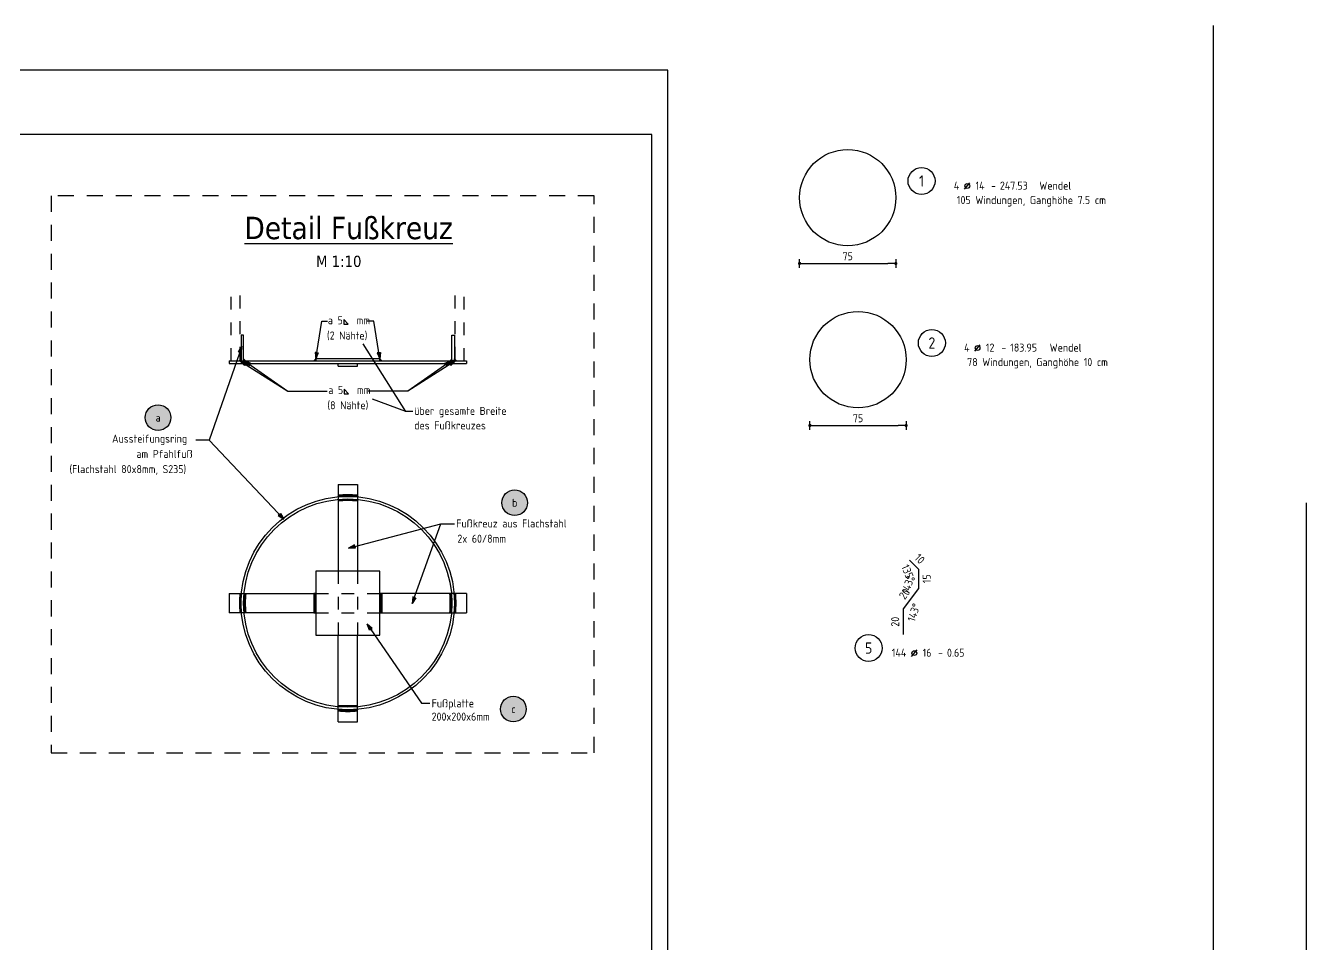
# Model space of a CAD drawing. Extents: x -21.8 to -1.7, y -3.4 to 18.
# Drawn here: x -11.97 to -2, y 10.83 to 17.98 of the extents above; entities that cross this region are included whole.
import ezdxf
from ezdxf.enums import TextEntityAlignment as Align

# ---------------------------------------------------------------- set-up
doc = ezdxf.new("R2010")
doc.units = 0
doc.header["$LTSCALE"] = 0.25
for name, pattern in [('AUSGEZOGEN', [1000.01, 1000, 0.01]), ('DOT', [0.175, 0.05, -0.125]), ('PUNKT', [0.175, 0.05, -0.125]), ('STRICHLINIE', [0.75, 0.5, -0.25])]:
    doc.linetypes.add(name, pattern=pattern)
for name, color, linetype in [('1__LINE_ACI_7', 7, 'Continuous'), ('DETAIL', 7, 'Continuous'), ('DRUEBER', 7, 'Continuous'), ('grau_hell', 7, 'Continuous'), ('HILFE', 7, 'Continuous'), ('MASSE', 7, 'Continuous'), ('OBJEKT', 7, 'Continuous'), ('POS', 7, 'Continuous'), ('RAHMEN', 7, 'Continuous'), ('RND', 7, 'Continuous'), ('TEXT', 7, 'Continuous')]:
    doc.layers.add(name, color=color, linetype=linetype)
doc.styles.add('helv', font='tahoma.ttf')
doc.styles.add('txt', font='isocp.shx')
doc.dimstyles.new('DOT_I', dxfattribs={"dimscale": 0.25, "dimtxt": 0.25, "dimasz": 0.25, "dimexe": 0.1, "dimexo": 0.3, "dimgap": 0.1, "dimtad": 1, "dimdec": 3, "dimzin": 3, "dimtxsty": 'txt', "dimblk": 'DOT', "dimblk1": 'DOT', "dimblk2": 'DOT', "dimsah": 1, "dimcen": 0.1, "dimse1": 1, "dimse2": 1, "dimazin": 0, "dimtfac": 1, "dimtdec": 4, "dimtix": 1, "dimtmove": 2, "dimatfit": 3, "dimfxl": 0, "dimtvp": 1, "dimtolj": 1, "dimtzin": 0, "dimarcsym": 0})

# ---------------------------------------------------------------- blocks, each defined once
blk = doc.blocks.new('DINA1')
at = {"layer": 'RAHMEN'}
for p, q in [((0, 59.4), (0, 0)), ((84.1, 59.4), (0, 59.4))]:
    blk.add_line(p, q, dxfattribs=at)
at = {"layer": 'RAHMEN', "color": 5}
for p, q in [((2, 58.9), (2, 0.5)), ((83.6, 58.9), (2, 58.9))]:
    blk.add_line(p, q, dxfattribs=at)
blk = doc.blocks.new('RND_AUSZ')
at = {"layer": 'RND', "color": 7, "linetype": 'Continuous'}
blk.add_line((1.341, 0.262), (1.509, 0.466), dxfattribs=at)
at = {"layer": 'RND', "color": 1, "linetype": 'Continuous'}
blk.add_circle((0, 0.52), 0.42, dxfattribs=at)
at = {"layer": 'RND', "color": 7, "linetype": 'Continuous'}
blk.add_circle((1.425, 0.364), 0.075, dxfattribs=at)
at = {"layer": 'RND', "color": 7, "linetype": 'Continuous', "style": 'txt'}
blk.add_text('-', height=0.25, dxfattribs=at).set_placement((2.163, 0.25))
for tag, p in [('WIEOFT', (-0.536, 0.25)), ('STK', (1.174, 0.25))]:
    blk.add_attdef(tag, text='', height=0.25, dxfattribs=at).set_placement(p, align=Align.RIGHT)
at = {"layer": 'RND', "color": 1, "linetype": 'Continuous', "style": 'txt'}
blk.add_attdef('POS', text='', height=0.35, dxfattribs=at).set_placement((0, 0.52), align=Align.MIDDLE)
at = {"layer": 'RND', "color": 7, "linetype": 'Continuous', "style": 'txt'}
for tag, p in [('DS', (1.683, 0.25)), ('LANG', (2.441, 0.25)), ('TEXT', (3.669, 0.25))]:
    blk.add_attdef(tag, p, '', height=0.25, dxfattribs=at)
blk = doc.blocks.new('DOT')
at = {"layer": 'MASSE', "color": 7, "linetype": 'Continuous'}
for p, q in [((0, 0), (-1, 0)), ((0, 0.54), (0, -0.54))]:
    blk.add_line(p, q, dxfattribs=at)
at = {"layer": 'MASSE', "color": 7, "linetype": 'Continuous', "const_width": 0.2}
blk.add_lwpolyline([(-0.1, 0, 1), (0.1, 0, 1)], format="xyb", close=True, dxfattribs=at)
blk = doc.blocks.new('*D29')
at = {"layer": 'Defpoints', "color": 0, "linetype": 'AUSGEZOGEN', "transparency": 16777216}
for p in [(-5.9447, 16.444), (-5.1947, 16.444), (-5.1947, 16.1315)]:
    blk.add_point(p, dxfattribs=at)
at = {"layer": 'RND', "color": 0, "linetype": 'AUSGEZOGEN', "lineweight": -2, "transparency": 16777216}
blk.add_line((-5.8822, 16.1315), (-5.2572, 16.1315), dxfattribs=at)
at = {"layer": 'RND', "color": 0, "linetype": 'AUSGEZOGEN', "lineweight": -2, "transparency": 16777216, "xscale": 0.0625, "yscale": 0.0625, "zscale": 0.0625, "rotation": 180}
blk.add_blockref('DOT', (-5.9447, 16.1315), dxfattribs=at)
at = {"layer": 'RND', "color": 0, "linetype": 'AUSGEZOGEN', "lineweight": -2, "transparency": 16777216, "xscale": 0.0625, "yscale": 0.0625, "zscale": 0.0625}
blk.add_blockref('DOT', (-5.1947, 16.1315), dxfattribs=at)
at = {"layer": 'RND', "color": 0, "linetype": 'AUSGEZOGEN', "transparency": 16777216, "insert": (-5.5697, 16.1877), "char_height": 0.0625, "attachment_point": 5, "style": 'txt'}
blk.add_mtext('\\A1;75', dxfattribs=at)
blk = doc.blocks.new('*D30')
at = {"layer": 'Defpoints', "color": 0, "linetype": 'AUSGEZOGEN', "transparency": 16777216}
for p in [(-5.8643, 15.1821), (-5.1143, 15.1821), (-5.1143, 14.8696)]:
    blk.add_point(p, dxfattribs=at)
at = {"layer": 'RND', "color": 0, "linetype": 'AUSGEZOGEN', "lineweight": -2, "transparency": 16777216}
blk.add_line((-5.8018, 14.8696), (-5.1768, 14.8696), dxfattribs=at)
at = {"layer": 'RND', "color": 0, "linetype": 'AUSGEZOGEN', "lineweight": -2, "transparency": 16777216, "xscale": 0.0625, "yscale": 0.0625, "zscale": 0.0625, "rotation": 180}
blk.add_blockref('DOT', (-5.8643, 14.8696), dxfattribs=at)
at = {"layer": 'RND', "color": 0, "linetype": 'AUSGEZOGEN', "lineweight": -2, "transparency": 16777216, "xscale": 0.0625, "yscale": 0.0625, "zscale": 0.0625}
blk.add_blockref('DOT', (-5.1143, 14.8696), dxfattribs=at)
at = {"layer": 'RND', "color": 0, "linetype": 'AUSGEZOGEN', "transparency": 16777216, "insert": (-5.4893, 14.9258), "char_height": 0.0625, "attachment_point": 5, "style": 'txt'}
blk.add_mtext('\\A1;75', dxfattribs=at)
blk = doc.blocks.new('*D32')
at = {"layer": 'Defpoints', "color": 0, "linetype": 'AUSGEZOGEN', "transparency": 16777216}
for p in [(-5.0529, 13.7858), (-5.0675, 13.7504), (-5.0175, 13.7504), (-5.0175, 13.6754)]:
    blk.add_point(p, dxfattribs=at)
at = {"layer": 'RND', "color": 0, "linetype": 'AUSGEZOGEN', "transparency": 16777216, "insert": (-5.0983, 13.7169), "char_height": 0.0625, "attachment_point": 5, "rotation": 292.5, "style": 'txt'}
blk.add_mtext('\\A1;135°', dxfattribs=at)
blk = doc.blocks.new('*D33')
at = {"layer": 'Defpoints', "color": 0, "linetype": 'AUSGEZOGEN', "transparency": 16777216}
for p in [(-5.0175, 13.6754), (-5.0545, 13.634), (-5.0175, 13.6004), (-5.0775, 13.5204)]:
    blk.add_point(p, dxfattribs=at)
at = {"layer": 'RND', "color": 0, "linetype": 'AUSGEZOGEN', "transparency": 16777216, "insert": (-5.1005, 13.6281), "char_height": 0.0625, "attachment_point": 5, "rotation": 71.56505, "style": 'txt'}
blk.add_mtext('\\A1;143°', dxfattribs=at)
blk = doc.blocks.new('*D34')
at = {"layer": 'Defpoints', "color": 0, "linetype": 'AUSGEZOGEN', "transparency": 16777216}
for p in [(-5.0775, 13.5204), (-5.1375, 13.4404), (-5.1005, 13.4068), (-5.1375, 13.3404)]:
    blk.add_point(p, dxfattribs=at)
at = {"layer": 'RND', "color": 0, "linetype": 'AUSGEZOGEN', "transparency": 16777216, "insert": (-5.0545, 13.4127), "char_height": 0.0625, "attachment_point": 5, "rotation": 71.56505, "style": 'txt'}
blk.add_mtext('\\A1;143°', dxfattribs=at)
blk = doc.blocks.new('Pfeillinie')
at = {"layer": 'TEXT', "linetype": 'Continuous'}
blk.add_hatch(color=7, dxfattribs=at).paths.add_polyline_path([(0, 0), (-0.8, 0.2), (-0.8, 0), (-0.8, -0.2)])
at = {"layer": 'TEXT', "color": 7, "linetype": 'Continuous'}
for p, q in [((-0.8, 0), (-0.8, 0.2)), ((-0.8, 0.2), (0, 0)), ((-0.8, 0), (-0.8, -0.2)), ((-0.8, -0.2), (0, 0))]:
    blk.add_line(p, q, dxfattribs=at)
blk = doc.blocks.new('pos_ausz')
at = {"layer": 'grau_hell', "true_color": 0xfcfcfc}
blk.add_hatch(color=7, dxfattribs=at).paths.add_polyline_path([(-0.4, 0, 1), (0.4, 0, 1)])
at = {"layer": 'POS', "color": 1, "linetype": 'Continuous'}
blk.add_circle((0, 0), 0.4, dxfattribs=at)
at = {"layer": 'POS', "color": 7, "linetype": 'Continuous', "style": 'txt'}
blk.add_attdef('POSNAME', text='', height=0.25, dxfattribs=at).set_placement((0, 0), align=Align.MIDDLE)
blk.add_attdef('POSABM', (0.6, 0.05), '', height=0.25, dxfattribs=at)

msp = doc.modelspace()

# ---------------------------------------------------------------- linework, layer by layer
at = {"layer": '1__LINE_ACI_7'}
for p, q in [((-10.3065, 15.3752), (-10.2943, 15.3752)), ((-10.3037, 15.378), (-10.2943, 15.378)), ((-10.3009, 15.3807), (-10.2943, 15.3807)), ((-10.298, 15.3836), (-10.2943, 15.3836)), ((-10.2953, 15.3864), (-10.2943, 15.3864)), ((-10.2734, 15.3864), (-10.2743, 15.3864)), ((-10.2706, 15.3836), (-10.2743, 15.3836)), ((-10.2678, 15.3807), (-10.2743, 15.3807)), ((-10.265, 15.378), (-10.2743, 15.378)), ((-10.2622, 15.3752), (-10.2743, 15.3752)), ((-9.7252, 15.3752), (-9.7131, 15.3752)), ((-9.7225, 15.378), (-9.7131, 15.378)), ((-9.7197, 15.3807), (-9.7131, 15.3807)), ((-9.7168, 15.3836), (-9.7131, 15.3836)), ((-9.714, 15.3864), (-9.7131, 15.3864)), ((-9.2121, 15.3864), (-9.2131, 15.3864)), ((-9.2093, 15.3836), (-9.2131, 15.3836)), ((-9.2065, 15.3807), (-9.2131, 15.3807)), ((-9.2037, 15.378), (-9.2131, 15.378)), ((-9.2009, 15.3752), (-9.2131, 15.3752)), ((-8.664, 15.3752), (-8.6518, 15.3752)), ((-8.6612, 15.378), (-8.6518, 15.378)), ((-8.6584, 15.3807), (-8.6518, 15.3807)), ((-8.6555, 15.3836), (-8.6518, 15.3836)), ((-8.6528, 15.3864), (-8.6518, 15.3864)), ((-8.6309, 15.3864), (-8.6318, 15.3864)), ((-8.6281, 15.3836), (-8.6318, 15.3836)), ((-8.6253, 15.3807), (-8.6318, 15.3807)), ((-8.6225, 15.378), (-8.6318, 15.378)), ((-8.6197, 15.3752), (-8.6318, 15.3752)), ((-9.5361, 14.3258), (-9.5361, 14.3133)), ((-9.5361, 14.2932), (-9.5361, 14.2806)), ((-9.5334, 14.3261), (-9.5334, 14.3135)), ((-9.5334, 14.2934), (-9.5334, 14.2809)), ((-9.5305, 14.3263), (-9.5305, 14.3138)), ((-9.5305, 14.2936), (-9.5305, 14.2811)), ((-9.5277, 14.3265), (-9.5277, 14.314)), ((-9.5277, 14.2939), (-9.5277, 14.2813)), ((-9.5249, 14.3267), (-9.5249, 14.3142)), ((-9.5249, 14.2941), (-9.5249, 14.2815)), ((-9.522, 14.3269), (-9.522, 14.3144)), ((-9.522, 14.2943), (-9.522, 14.2818)), ((-9.5193, 14.3271), (-9.5193, 14.3146)), ((-9.5193, 14.2945), (-9.5193, 14.2819)), ((-9.5165, 14.3273), (-9.5165, 14.3148)), ((-9.5165, 14.2947), (-9.5165, 14.2821)), ((-9.5136, 14.3275), (-9.5136, 14.315)), ((-9.5136, 14.2948), (-9.5136, 14.2823)), ((-9.5109, 14.3277), (-9.5109, 14.3151)), ((-9.5109, 14.295), (-9.5109, 14.2825)), ((-9.5081, 14.3278), (-9.5081, 14.3153)), ((-9.5081, 14.2952), (-9.5081, 14.2826)), ((-9.5052, 14.328), (-9.5052, 14.3154)), ((-9.5052, 14.2953), (-9.5052, 14.2828)), ((-9.5024, 14.3281), (-9.5024, 14.3156)), ((-9.5024, 14.2954), (-9.5024, 14.2829)), ((-9.4996, 14.3282), (-9.4996, 14.3157)), ((-9.4996, 14.2956), (-9.4996, 14.2831)), ((-9.4968, 14.3283), (-9.4968, 14.3158)), ((-9.4968, 14.2957), (-9.4968, 14.2832)), ((-9.494, 14.3285), (-9.494, 14.3159)), ((-9.494, 14.2958), (-9.494, 14.2833)), ((-9.4911, 14.3286), (-9.4911, 14.316)), ((-9.4911, 14.2959), (-9.4911, 14.2834)), ((-9.4884, 14.3286), (-9.4884, 14.3161)), ((-9.4884, 14.296), (-9.4884, 14.2835)), ((-9.4856, 14.3287), (-9.4856, 14.3162)), ((-9.4856, 14.2961), (-9.4856, 14.2836)), ((-9.4827, 14.3288), (-9.4827, 14.3163)), ((-9.4827, 14.2961), (-9.4827, 14.2836)), ((-9.4799, 14.3289), (-9.4799, 14.3164)), ((-9.4799, 14.2962), (-9.4799, 14.2837)), ((-9.4772, 14.3289), (-9.4772, 14.3164)), ((-9.4772, 14.2963), (-9.4772, 14.2838)), ((-9.4743, 14.329), (-9.4743, 14.3164)), ((-9.4743, 14.2963), (-9.4743, 14.2838)), ((-9.4715, 14.329), (-9.4715, 14.3165)), ((-9.4715, 14.2963), (-9.4715, 14.2838)), ((-9.4687, 14.329), (-9.4687, 14.3165)), ((-9.4687, 14.2964), (-9.4687, 14.2839)), ((-9.4659, 14.329), (-9.4659, 14.3165)), ((-9.4659, 14.2964), (-9.4659, 14.2839)), ((-9.4631, 14.329), (-9.4631, 14.3165)), ((-9.4631, 14.2964), (-9.4631, 14.2839)), ((-9.4603, 14.329), (-9.4603, 14.3165)), ((-9.4603, 14.2964), (-9.4603, 14.2839)), ((-9.4574, 14.329), (-9.4574, 14.3165)), ((-9.4574, 14.2964), (-9.4574, 14.2839)), ((-9.4546, 14.329), (-9.4546, 14.3165)), ((-9.4546, 14.2963), (-9.4546, 14.2838)), ((-9.4519, 14.329), (-9.4519, 14.3164)), ((-9.4519, 14.2963), (-9.4519, 14.2838)), ((-9.449, 14.3289), (-9.449, 14.3164)), ((-9.449, 14.2963), (-9.449, 14.2838)), ((-9.4463, 14.3289), (-9.4463, 14.3164)), ((-9.4463, 14.2962), (-9.4463, 14.2837)), ((-9.4435, 14.3288), (-9.4435, 14.3163)), ((-9.4435, 14.2961), (-9.4435, 14.2836)), ((-9.4406, 14.3287), (-9.4406, 14.3162)), ((-9.4406, 14.2961), (-9.4406, 14.2836)), ((-9.4378, 14.3286), (-9.4378, 14.3161)), ((-9.4378, 14.296), (-9.4378, 14.2835)), ((-9.435, 14.3286), (-9.435, 14.316)), ((-9.435, 14.2959), (-9.435, 14.2834)), ((-9.4322, 14.3285), (-9.4322, 14.3159)), ((-9.4322, 14.2958), (-9.4322, 14.2833)), ((-9.4294, 14.3283), (-9.4294, 14.3158)), ((-9.4294, 14.2957), (-9.4294, 14.2832)), ((-9.4265, 14.3282), (-9.4265, 14.3157)), ((-9.4265, 14.2956), (-9.4265, 14.2831)), ((-9.4238, 14.3281), (-9.4238, 14.3156)), ((-9.4238, 14.2954), (-9.4238, 14.2829)), ((-9.421, 14.328), (-9.421, 14.3154)), ((-9.421, 14.2953), (-9.421, 14.2828)), ((-9.4181, 14.3278), (-9.4181, 14.3153)), ((-9.4181, 14.2952), (-9.4181, 14.2826)), ((-9.4153, 14.3277), (-9.4153, 14.3151)), ((-9.4153, 14.295), (-9.4153, 14.2825)), ((-9.4125, 14.3275), (-9.4125, 14.315)), ((-9.4125, 14.2948), (-9.4125, 14.2823)), ((-9.4097, 14.3273), (-9.4097, 14.3148)), ((-9.4097, 14.2947), (-9.4097, 14.2821)), ((-9.4069, 14.3271), (-9.4069, 14.3146)), ((-9.4069, 14.2945), (-9.4069, 14.2819)), ((-9.4041, 14.3269), (-9.4041, 14.3144)), ((-9.4041, 14.2943), (-9.4041, 14.2818)), ((-9.4012, 14.3267), (-9.4012, 14.3142)), ((-9.4012, 14.2941), (-9.4012, 14.2815)), ((-9.3985, 14.3265), (-9.3985, 14.314)), ((-9.3985, 14.2939), (-9.3985, 14.2813)), ((-9.3957, 14.3263), (-9.3957, 14.3138)), ((-9.3957, 14.2936), (-9.3957, 14.2811)), ((-9.3928, 14.3261), (-9.3928, 14.3135)), ((-9.3928, 14.2934), (-9.3928, 14.2809)), ((-9.39, 14.3258), (-9.39, 14.3133)), ((-9.39, 14.2932), (-9.39, 14.2806)), ((-10.3067, 13.4966), (-10.2942, 13.4966)), ((-10.3067, 13.4938), (-10.2942, 13.4938)), ((-10.3067, 13.4911), (-10.2942, 13.4911)), ((-10.3067, 13.4882), (-10.2942, 13.4882)), ((-10.3067, 13.4854), (-10.2942, 13.4854)), ((-10.3067, 13.4826), (-10.2942, 13.4826)), ((-10.3067, 13.4798), (-10.2942, 13.4798)), ((-10.3067, 13.477), (-10.2942, 13.477)), ((-10.3067, 13.4742), (-10.2942, 13.4742)), ((-10.3066, 13.5022), (-10.2941, 13.5022)), ((-10.3066, 13.4995), (-10.2941, 13.4995)), ((-10.3066, 13.4713), (-10.2941, 13.4713)), ((-10.3066, 13.4686), (-10.2941, 13.4686)), ((-10.3065, 13.505), (-10.294, 13.505)), ((-10.3065, 13.4658), (-10.294, 13.4658)), ((-10.3064, 13.5079), (-10.2939, 13.5079)), ((-10.3063, 13.5135), (-10.2937, 13.5135)), ((-10.3063, 13.5107), (-10.2938, 13.5107)), ((-10.3062, 13.5163), (-10.2936, 13.5163)), ((-10.306, 13.5191), (-10.2935, 13.5191)), ((-10.3059, 13.522), (-10.2934, 13.522)), ((-10.3058, 13.5247), (-10.2933, 13.5247)), ((-10.3057, 13.5275), (-10.2931, 13.5275)), ((-10.3055, 13.5304), (-10.293, 13.5304)), ((-10.3054, 13.5332), (-10.2928, 13.5332)), ((-10.3052, 13.536), (-10.2927, 13.536)), ((-10.305, 13.5388), (-10.2925, 13.5388)), ((-10.3048, 13.5416), (-10.2923, 13.5416)), ((-10.3046, 13.5444), (-10.2921, 13.5444)), ((-10.3044, 13.5472), (-10.2919, 13.5472)), ((-10.3042, 13.55), (-10.2917, 13.55)), ((-10.304, 13.5528), (-10.2915, 13.5528)), ((-10.3038, 13.5557), (-10.2912, 13.5557)), ((-10.3035, 13.5585), (-10.291, 13.5585)), ((-10.2741, 13.4911), (-10.2616, 13.4911)), ((-10.2741, 13.4882), (-10.2616, 13.4882)), ((-10.2741, 13.4854), (-10.2616, 13.4854)), ((-10.2741, 13.4826), (-10.2616, 13.4826)), ((-10.2741, 13.4798), (-10.2616, 13.4798)), ((-10.274, 13.4995), (-10.2615, 13.4995)), ((-10.274, 13.4966), (-10.2615, 13.4966)), ((-10.274, 13.4938), (-10.2615, 13.4938)), ((-10.274, 13.477), (-10.2615, 13.477)), ((-10.274, 13.4742), (-10.2615, 13.4742)), ((-10.274, 13.4713), (-10.2615, 13.4713)), ((-10.2739, 13.5022), (-10.2614, 13.5022)), ((-10.2739, 13.4686), (-10.2614, 13.4686)), ((-10.2738, 13.5079), (-10.2613, 13.5079)), ((-10.2738, 13.505), (-10.2613, 13.505)), ((-10.2738, 13.4658), (-10.2613, 13.4658)), ((-10.2737, 13.5107), (-10.2612, 13.5107)), ((-10.2736, 13.5135), (-10.2611, 13.5135)), ((-10.2735, 13.5163), (-10.261, 13.5163)), ((-10.2734, 13.5191), (-10.2609, 13.5191)), ((-10.2733, 13.522), (-10.2608, 13.522)), ((-10.2731, 13.5247), (-10.2606, 13.5247)), ((-10.273, 13.5275), (-10.2605, 13.5275)), ((-10.2729, 13.5304), (-10.2603, 13.5304)), ((-10.2727, 13.5332), (-10.2602, 13.5332)), ((-10.2725, 13.536), (-10.26, 13.536)), ((-10.2724, 13.5388), (-10.2598, 13.5388)), ((-10.2722, 13.5416), (-10.2596, 13.5416)), ((-10.272, 13.5444), (-10.2595, 13.5444)), ((-10.2718, 13.5472), (-10.2592, 13.5472)), ((-10.2716, 13.55), (-10.259, 13.55)), ((-10.2713, 13.5528), (-10.2588, 13.5528)), ((-10.2711, 13.5557), (-10.2586, 13.5557)), ((-10.2709, 13.5585), (-10.2583, 13.5585)), ((-9.7243, 13.4104), (-9.7243, 13.5604)), ((-9.7215, 13.4104), (-9.7215, 13.5604)), ((-9.7187, 13.4104), (-9.7187, 13.5604)), ((-9.7159, 13.4104), (-9.7159, 13.5604)), ((-9.2103, 13.4104), (-9.2103, 13.5604)), ((-9.2074, 13.4104), (-9.2074, 13.5604)), ((-9.2046, 13.4104), (-9.2046, 13.5604)), ((-9.2018, 13.4104), (-9.2018, 13.5604)), ((-8.6553, 13.5585), (-8.6678, 13.5585)), ((-8.655, 13.5557), (-8.6676, 13.5557)), ((-8.6548, 13.5528), (-8.6674, 13.5528)), ((-8.6546, 13.55), (-8.6671, 13.55)), ((-8.6544, 13.5472), (-8.6669, 13.5472)), ((-8.6542, 13.5444), (-8.6667, 13.5444)), ((-8.654, 13.5416), (-8.6665, 13.5416)), ((-8.6538, 13.5388), (-8.6663, 13.5388)), ((-8.6536, 13.536), (-8.6661, 13.536)), ((-8.6534, 13.5332), (-8.666, 13.5332)), ((-8.6533, 13.5304), (-8.6658, 13.5304)), ((-8.6531, 13.5275), (-8.6657, 13.5275)), ((-8.653, 13.5247), (-8.6655, 13.5247)), ((-8.6529, 13.522), (-8.6654, 13.522)), ((-8.6528, 13.5191), (-8.6653, 13.5191)), ((-8.6527, 13.5163), (-8.6652, 13.5163)), ((-8.6525, 13.5135), (-8.6651, 13.5135)), ((-8.6525, 13.5107), (-8.665, 13.5107)), ((-8.6524, 13.5079), (-8.6649, 13.5079)), ((-8.6523, 13.505), (-8.6648, 13.505)), ((-8.6522, 13.4686), (-8.6648, 13.4686)), ((-8.6523, 13.4658), (-8.6648, 13.4658)), ((-8.6522, 13.5022), (-8.6648, 13.5022)), ((-8.6522, 13.4995), (-8.6647, 13.4995)), ((-8.6522, 13.4966), (-8.6647, 13.4966)), ((-8.6522, 13.4742), (-8.6647, 13.4742)), ((-8.6522, 13.4713), (-8.6647, 13.4713)), ((-8.6521, 13.4938), (-8.6646, 13.4938)), ((-8.6521, 13.4911), (-8.6646, 13.4911)), ((-8.6521, 13.4882), (-8.6646, 13.4882)), ((-8.6521, 13.4854), (-8.6646, 13.4854)), ((-8.6521, 13.4826), (-8.6646, 13.4826)), ((-8.6521, 13.4798), (-8.6646, 13.4798)), ((-8.6521, 13.477), (-8.6646, 13.477)), ((-8.6226, 13.5585), (-8.6352, 13.5585)), ((-8.6224, 13.5557), (-8.6349, 13.5557)), ((-8.6222, 13.5528), (-8.6347, 13.5528)), ((-8.6219, 13.55), (-8.6345, 13.55)), ((-8.6217, 13.5472), (-8.6343, 13.5472)), ((-8.6215, 13.5444), (-8.634, 13.5444)), ((-8.6213, 13.5416), (-8.6339, 13.5416)), ((-8.6211, 13.5388), (-8.6337, 13.5388)), ((-8.621, 13.536), (-8.6335, 13.536)), ((-8.6208, 13.5332), (-8.6333, 13.5332)), ((-8.6206, 13.5304), (-8.6332, 13.5304)), ((-8.6205, 13.5275), (-8.633, 13.5275)), ((-8.6204, 13.5247), (-8.6329, 13.5247)), ((-8.6202, 13.522), (-8.6327, 13.522)), ((-8.6201, 13.5191), (-8.6326, 13.5191)), ((-8.62, 13.5163), (-8.6325, 13.5163)), ((-8.6199, 13.5135), (-8.6324, 13.5135)), ((-8.6198, 13.5107), (-8.6323, 13.5107)), ((-8.6197, 13.5079), (-8.6322, 13.5079)), ((-8.6197, 13.505), (-8.6322, 13.505)), ((-8.6197, 13.4658), (-8.6322, 13.4658)), ((-8.6196, 13.5022), (-8.6321, 13.5022)), ((-8.6196, 13.4686), (-8.6321, 13.4686)), ((-8.6195, 13.4995), (-8.632, 13.4995)), ((-8.6195, 13.4966), (-8.632, 13.4966)), ((-8.6195, 13.4938), (-8.632, 13.4938)), ((-8.6195, 13.477), (-8.632, 13.477)), ((-8.6195, 13.4742), (-8.632, 13.4742)), ((-8.6195, 13.4713), (-8.632, 13.4713)), ((-8.6194, 13.4911), (-8.6319, 13.4911)), ((-8.6194, 13.4882), (-8.6319, 13.4882)), ((-8.6194, 13.4854), (-8.6319, 13.4854)), ((-8.6194, 13.4826), (-8.6319, 13.4826)), ((-8.6194, 13.4798), (-8.6319, 13.4798)), ((-10.3064, 13.4629), (-10.2939, 13.4629)), ((-10.3063, 13.4601), (-10.2938, 13.4601)), ((-10.3063, 13.4574), (-10.2937, 13.4574)), ((-10.3062, 13.4545), (-10.2936, 13.4545)), ((-10.306, 13.4517), (-10.2935, 13.4517)), ((-10.3059, 13.4489), (-10.2934, 13.4489)), ((-10.3058, 13.4461), (-10.2933, 13.4461)), ((-10.3057, 13.4433), (-10.2931, 13.4433)), ((-10.3055, 13.4404), (-10.293, 13.4404)), ((-10.3054, 13.4376), (-10.2928, 13.4376)), ((-10.3052, 13.4349), (-10.2927, 13.4349)), ((-10.305, 13.432), (-10.2925, 13.432)), ((-10.3048, 13.4292), (-10.2923, 13.4292)), ((-10.3046, 13.4265), (-10.2921, 13.4265)), ((-10.3044, 13.4236), (-10.2919, 13.4236)), ((-10.3042, 13.4208), (-10.2917, 13.4208)), ((-10.304, 13.418), (-10.2915, 13.418)), ((-10.3038, 13.4151), (-10.2912, 13.4151)), ((-10.3035, 13.4124), (-10.291, 13.4124)), ((-10.2738, 13.4629), (-10.2613, 13.4629)), ((-10.2737, 13.4601), (-10.2612, 13.4601)), ((-10.2736, 13.4574), (-10.2611, 13.4574)), ((-10.2735, 13.4545), (-10.261, 13.4545)), ((-10.2734, 13.4517), (-10.2609, 13.4517)), ((-10.2733, 13.4489), (-10.2608, 13.4489)), ((-10.2731, 13.4461), (-10.2606, 13.4461)), ((-10.273, 13.4433), (-10.2605, 13.4433)), ((-10.2729, 13.4404), (-10.2603, 13.4404)), ((-10.2727, 13.4376), (-10.2602, 13.4376)), ((-10.2725, 13.4349), (-10.26, 13.4349)), ((-10.2724, 13.432), (-10.2598, 13.432)), ((-10.2722, 13.4292), (-10.2596, 13.4292)), ((-10.272, 13.4265), (-10.2595, 13.4265)), ((-10.2718, 13.4236), (-10.2592, 13.4236)), ((-10.2716, 13.4208), (-10.259, 13.4208)), ((-10.2713, 13.418), (-10.2588, 13.418)), ((-10.2711, 13.4151), (-10.2586, 13.4151)), ((-10.2709, 13.4124), (-10.2583, 13.4124)), ((-8.6553, 13.4124), (-8.6678, 13.4124)), ((-8.655, 13.4151), (-8.6676, 13.4151)), ((-8.6548, 13.418), (-8.6674, 13.418)), ((-8.6546, 13.4208), (-8.6671, 13.4208)), ((-8.6544, 13.4236), (-8.6669, 13.4236)), ((-8.6542, 13.4265), (-8.6667, 13.4265)), ((-8.654, 13.4292), (-8.6665, 13.4292)), ((-8.6538, 13.432), (-8.6663, 13.432)), ((-8.6536, 13.4349), (-8.6661, 13.4349)), ((-8.6534, 13.4376), (-8.666, 13.4376)), ((-8.6533, 13.4404), (-8.6658, 13.4404)), ((-8.6531, 13.4433), (-8.6657, 13.4433)), ((-8.653, 13.4461), (-8.6655, 13.4461)), ((-8.6529, 13.4489), (-8.6654, 13.4489)), ((-8.6528, 13.4517), (-8.6653, 13.4517)), ((-8.6527, 13.4545), (-8.6652, 13.4545)), ((-8.6525, 13.4574), (-8.6651, 13.4574)), ((-8.6525, 13.4601), (-8.665, 13.4601)), ((-8.6524, 13.4629), (-8.6649, 13.4629)), ((-8.6226, 13.4124), (-8.6352, 13.4124)), ((-8.6224, 13.4151), (-8.6349, 13.4151)), ((-8.6222, 13.418), (-8.6347, 13.418)), ((-8.6219, 13.4208), (-8.6345, 13.4208)), ((-8.6217, 13.4236), (-8.6343, 13.4236)), ((-8.6215, 13.4265), (-8.634, 13.4265)), ((-8.6213, 13.4292), (-8.6339, 13.4292)), ((-8.6211, 13.432), (-8.6337, 13.432)), ((-8.621, 13.4349), (-8.6335, 13.4349)), ((-8.6208, 13.4376), (-8.6333, 13.4376)), ((-8.6206, 13.4404), (-8.6332, 13.4404)), ((-8.6205, 13.4433), (-8.633, 13.4433)), ((-8.6204, 13.4461), (-8.6329, 13.4461)), ((-8.6202, 13.4489), (-8.6327, 13.4489)), ((-8.6201, 13.4517), (-8.6326, 13.4517)), ((-8.62, 13.4545), (-8.6325, 13.4545)), ((-8.6199, 13.4574), (-8.6324, 13.4574)), ((-8.6198, 13.4601), (-8.6323, 13.4601)), ((-8.6197, 13.4629), (-8.6322, 13.4629)), ((-9.5361, 12.6777), (-9.5361, 12.6902)), ((-9.5334, 12.6774), (-9.5334, 12.69)), ((-9.5305, 12.6772), (-9.5305, 12.6897)), ((-9.5277, 12.677), (-9.5277, 12.6895)), ((-9.5249, 12.6768), (-9.5249, 12.6893)), ((-9.522, 12.6766), (-9.522, 12.6891)), ((-9.5193, 12.6764), (-9.5193, 12.6889)), ((-9.5165, 12.6762), (-9.5165, 12.6887)), ((-9.5136, 12.676), (-9.5136, 12.6885)), ((-9.5109, 12.6758), (-9.5109, 12.6884)), ((-9.5081, 12.6757), (-9.5081, 12.6882)), ((-9.5052, 12.6755), (-9.5052, 12.688)), ((-9.5024, 12.6754), (-9.5024, 12.6879)), ((-9.4996, 12.6753), (-9.4996, 12.6878)), ((-9.4968, 12.6751), (-9.4968, 12.6877)), ((-9.494, 12.675), (-9.494, 12.6875)), ((-9.4911, 12.6749), (-9.4911, 12.6874)), ((-9.4884, 12.6748), (-9.4884, 12.6873)), ((-9.4856, 12.6748), (-9.4856, 12.6873)), ((-9.4827, 12.6747), (-9.4827, 12.6872)), ((-9.4799, 12.6746), (-9.4799, 12.6871)), ((-9.4772, 12.6746), (-9.4772, 12.6871)), ((-9.4743, 12.6745), (-9.4743, 12.687)), ((-9.4715, 12.6745), (-9.4715, 12.687)), ((-9.4687, 12.6745), (-9.4687, 12.687)), ((-9.4659, 12.6745), (-9.4659, 12.687)), ((-9.4631, 12.6745), (-9.4631, 12.687)), ((-9.4603, 12.6745), (-9.4603, 12.687)), ((-9.4574, 12.6745), (-9.4574, 12.687)), ((-9.4546, 12.6745), (-9.4546, 12.687)), ((-9.4519, 12.6745), (-9.4519, 12.687)), ((-9.449, 12.6746), (-9.449, 12.6871)), ((-9.4463, 12.6746), (-9.4463, 12.6871)), ((-9.4435, 12.6747), (-9.4435, 12.6872)), ((-9.4406, 12.6748), (-9.4406, 12.6873)), ((-9.4378, 12.6748), (-9.4378, 12.6873)), ((-9.435, 12.6749), (-9.435, 12.6874)), ((-9.4322, 12.675), (-9.4322, 12.6875)), ((-9.4294, 12.6751), (-9.4294, 12.6877)), ((-9.4265, 12.6753), (-9.4265, 12.6878)), ((-9.4238, 12.6754), (-9.4238, 12.6879)), ((-9.421, 12.6755), (-9.421, 12.688)), ((-9.4181, 12.6757), (-9.4181, 12.6882)), ((-9.4153, 12.6758), (-9.4153, 12.6884)), ((-9.4125, 12.676), (-9.4125, 12.6885)), ((-9.4097, 12.6762), (-9.4097, 12.6887)), ((-9.4069, 12.6764), (-9.4069, 12.6889)), ((-9.4041, 12.6766), (-9.4041, 12.6891)), ((-9.4012, 12.6768), (-9.4012, 12.6893)), ((-9.3985, 12.677), (-9.3985, 12.6895)), ((-9.3957, 12.6772), (-9.3957, 12.6897)), ((-9.3928, 12.6774), (-9.3928, 12.69)), ((-9.39, 12.6777), (-9.39, 12.6902)), ((-9.5361, 12.645), (-9.5361, 12.6576)), ((-9.5334, 12.6448), (-9.5334, 12.6573)), ((-9.5305, 12.6445), (-9.5305, 12.6571)), ((-9.5277, 12.6443), (-9.5277, 12.6569)), ((-9.5249, 12.6441), (-9.5249, 12.6566)), ((-9.522, 12.6439), (-9.522, 12.6564)), ((-9.5193, 12.6437), (-9.5193, 12.6562)), ((-9.5165, 12.6435), (-9.5165, 12.6561)), ((-9.5136, 12.6433), (-9.5136, 12.6559)), ((-9.5109, 12.6432), (-9.5109, 12.6557)), ((-9.5081, 12.643), (-9.5081, 12.6555)), ((-9.5052, 12.6429), (-9.5052, 12.6554)), ((-9.5024, 12.6427), (-9.5024, 12.6553)), ((-9.4996, 12.6426), (-9.4996, 12.6551)), ((-9.4968, 12.6425), (-9.4968, 12.655)), ((-9.494, 12.6424), (-9.494, 12.6549)), ((-9.4911, 12.6423), (-9.4911, 12.6548)), ((-9.4884, 12.6422), (-9.4884, 12.6547)), ((-9.4856, 12.6421), (-9.4856, 12.6546)), ((-9.4827, 12.642), (-9.4827, 12.6545)), ((-9.4799, 12.642), (-9.4799, 12.6545)), ((-9.4772, 12.6419), (-9.4772, 12.6544)), ((-9.4743, 12.6419), (-9.4743, 12.6544)), ((-9.4715, 12.6419), (-9.4715, 12.6544)), ((-9.4687, 12.6418), (-9.4687, 12.6543)), ((-9.4659, 12.6418), (-9.4659, 12.6543)), ((-9.4631, 12.6418), (-9.4631, 12.6543)), ((-9.4603, 12.6418), (-9.4603, 12.6543)), ((-9.4574, 12.6418), (-9.4574, 12.6543)), ((-9.4546, 12.6419), (-9.4546, 12.6544)), ((-9.4519, 12.6419), (-9.4519, 12.6544)), ((-9.449, 12.6419), (-9.449, 12.6544)), ((-9.4463, 12.642), (-9.4463, 12.6545)), ((-9.4435, 12.642), (-9.4435, 12.6545)), ((-9.4406, 12.6421), (-9.4406, 12.6546)), ((-9.4378, 12.6422), (-9.4378, 12.6547)), ((-9.435, 12.6423), (-9.435, 12.6548)), ((-9.4322, 12.6424), (-9.4322, 12.6549)), ((-9.4294, 12.6425), (-9.4294, 12.655)), ((-9.4265, 12.6426), (-9.4265, 12.6551)), ((-9.4238, 12.6427), (-9.4238, 12.6553)), ((-9.421, 12.6429), (-9.421, 12.6554)), ((-9.4181, 12.643), (-9.4181, 12.6555)), ((-9.4153, 12.6432), (-9.4153, 12.6557)), ((-9.4125, 12.6433), (-9.4125, 12.6559)), ((-9.4097, 12.6435), (-9.4097, 12.656)), ((-9.4069, 12.6437), (-9.4069, 12.6562)), ((-9.4041, 12.6439), (-9.4041, 12.6564)), ((-9.4012, 12.6441), (-9.4012, 12.6566)), ((-9.3985, 12.6443), (-9.3985, 12.6569)), ((-9.3957, 12.6445), (-9.3957, 12.6571)), ((-9.3928, 12.6448), (-9.3928, 12.6573)), ((-9.39, 12.645), (-9.39, 12.6576))]:
    msp.add_line(p, q, dxfattribs=at)
for points in [[(-9.494, 15.6584), (-9.4603, 15.6584), (-9.494, 15.6944)], [(-10.2743, 15.3723), (-10.2743, 15.5723), (-10.2943, 15.5723), (-10.2943, 15.3723)], [(-8.6518, 15.3723), (-8.6518, 15.5723), (-8.6318, 15.5723), (-8.6318, 15.3723)], [(-10.2943, 15.3873), (-10.3093, 15.3723), (-10.2943, 15.3723)], [(-10.2743, 15.3873), (-10.2593, 15.3723), (-10.2743, 15.3723)], [(-9.7131, 15.3873), (-9.7281, 15.3723), (-9.7131, 15.3723)], [(-9.7131, 15.3723), (-9.2131, 15.3723), (-9.2131, 15.3873), (-9.7131, 15.3873)], [(-9.2131, 15.3873), (-9.1981, 15.3723), (-9.2131, 15.3723)], [(-8.6518, 15.3873), (-8.6668, 15.3723), (-8.6518, 15.3723)], [(-8.6318, 15.3873), (-8.6168, 15.3723), (-8.6318, 15.3723)], [(-9.4906, 15.1152), (-9.4569, 15.1152), (-9.4906, 15.1512)], [(-9.7131, 13.2354), (-9.2131, 13.2354), (-9.2131, 13.7354), (-9.7131, 13.7354)], [(-9.7131, 13.5604), (-9.7272, 13.5604), (-9.7272, 13.4104), (-9.7131, 13.4104)], [(-9.2131, 13.5604), (-9.199, 13.5604), (-9.199, 13.4104), (-9.2131, 13.4104)]]:
    msp.add_lwpolyline(points, close=True, dxfattribs=at)
at = {"layer": 'DETAIL', "color": 102, "linetype": 'STRICHLINIE'}
msp.add_lwpolyline([(-11.7738, 16.6574), (-11.7738, 12.3189), (-7.5454, 12.3189), (-7.5454, 16.6574)], close=True, dxfattribs=at)
at = {"layer": 'DRUEBER', "color": 7, "linetype": 'DOT'}
for p, q in [((-10.3706, 15.3723), (-10.3706, 15.9238)), ((-10.3006, 15.3811), (-10.3006, 15.9238)), ((-8.6256, 15.3811), (-8.6256, 15.9238)), ((-8.5556, 15.3723), (-8.5556, 15.9238))]:
    msp.add_line(p, q, dxfattribs=at)
at = {"layer": 'DRUEBER', "color": 7, "linetype": 'PUNKT', "ltscale": 0.7}
for p, q in [((-9.5381, 13.7354), (-9.5381, 13.2354)), ((-9.3881, 13.7354), (-9.3881, 13.2354)), ((-9.7131, 13.5604), (-9.2131, 13.5604)), ((-9.7131, 13.4104), (-9.2131, 13.4104))]:
    msp.add_line(p, q, dxfattribs=at)
at = {"layer": 'HILFE', "color": 102, "linetype": 'AUSGEZOGEN'}
for p, q in [((-9.0108, 14.9771), (-9.3445, 15.5064)), ((-9.0108, 14.9771), (-9.2697, 15.0748)), ((-8.9576, 14.9771), (-9.0108, 14.9771))]:
    msp.add_line(p, q, dxfattribs=at)
at = {"layer": 'OBJEKT', "color": 7, "linetype": 'AUSGEZOGEN'}
for p, q in [((-10.3881, 15.3723), (-8.5381, 15.3723)), ((-10.3881, 15.3723), (-10.3881, 15.3523)), ((-8.5381, 15.3723), (-8.5381, 15.3523)), ((-10.3881, 15.3523), (-8.5381, 15.3523)), ((-9.5381, 15.3323), (-9.5381, 15.3523)), ((-9.5381, 15.3523), (-9.3881, 15.3523)), ((-9.5381, 15.3323), (-9.3881, 15.3323)), ((-9.3881, 15.3323), (-9.3881, 15.3523)), ((-9.5381, 14.4104), (-9.3881, 14.4104)), ((-9.5381, 14.4104), (-9.5381, 13.7354)), ((-9.3881, 14.4104), (-9.3881, 13.7354)), ((-10.3881, 13.5604), (-9.7131, 13.5604)), ((-10.3881, 13.5604), (-10.3881, 13.4104)), ((-8.5381, 13.5604), (-9.2131, 13.5604)), ((-8.5381, 13.5604), (-8.5381, 13.4104)), ((-9.7131, 13.4104), (-10.3881, 13.4104)), ((-9.2131, 13.4104), (-8.5381, 13.4104)), ((-9.5381, 12.5604), (-9.5381, 13.2354)), ((-9.3881, 12.5604), (-9.3881, 13.2354)), ((-9.5381, 12.5604), (-9.3881, 12.5604))]:
    msp.add_line(p, q, dxfattribs=at)
for radius in [0.8313, 0.8113]:
    msp.add_circle((-9.4631, 13.4854), radius, dxfattribs=at)
for centre, radius, start, end in [((-9.4631, 13.4589), 0.87, 85.05457, 94.94543), ((-9.4631, 13.4639), 0.82, 84.7522, 95.2478), ((-9.4366, 13.4854), 0.87, 175.05457, 184.94543), ((-9.4416, 13.4854), 0.82, 174.7522, 185.2478), ((-9.4846, 13.4854), 0.82, 354.7522, 5.2478), ((-9.4846, 13.4854), 0.82, 354.7522, 5.2478), ((-9.4896, 13.4854), 0.87, 355.05457, 4.94543), ((-9.4896, 13.4854), 0.87, 355.05457, 4.94543), ((-9.4631, 13.507), 0.82, 264.7522, 275.2478), ((-9.4631, 13.512), 0.87, 265.05457, 274.94543)]:
    msp.add_arc(centre, radius, start, end, dxfattribs=at)
at = {"layer": 'POS', "color": 1, "linetype": 'AUSGEZOGEN'}
for centre in [(-10.9407, 14.9305), (-8.1633, 14.2675), (-8.1734, 12.6602)]:
    msp.add_circle(centre, 0.1, dxfattribs=at)
at = {"layer": 'RND', "color": 1, "linetype": 'AUSGEZOGEN'}
for points in [[(-2.7198, 2.2343), (-2.7198, 17.9843)], [(-1.9976, 2.2655), (-1.9976, 14.2655)], [(-5.0882, 13.8211), (-5.0175, 13.7504), (-5.0175, 13.6004), (-5.1375, 13.4404), (-5.1375, 13.2404)]]:
    msp.add_lwpolyline(points, dxfattribs=at)
at = {"layer": 'RND', "color": 102, "linetype": 'AUSGEZOGEN'}
for points in [[(-9.7131, 15.3873), (-9.666, 15.6811), (-9.6206, 15.6811)], [(-9.2131, 15.3873), (-9.2601, 15.6811), (-9.3123, 15.6811)], [(-10.2875, 15.4857), (-10.5433, 14.7539)], [(-10.3031, 15.3723), (-9.9308, 15.137)], [(-10.2681, 15.3723), (-9.9308, 15.137), (-9.6228, 15.137)], [(-8.6581, 15.3723), (-8.9953, 15.137), (-9.3042, 15.137)], [(-8.6231, 15.3723), (-8.9953, 15.137)], [(-9.9613, 14.1393), (-10.5433, 14.7539), (-10.6459, 14.7539)], [(-9.4567, 13.9134), (-8.738, 14.1018), (-8.633, 14.1018)], [(-8.961, 13.4826), (-8.738, 14.1018)], [(-9.312, 13.3222), (-8.8901, 12.7064), (-8.8237, 12.7064)]]:
    msp.add_lwpolyline(points, dxfattribs=at)
at = {"layer": 'RND', "color": 1, "linetype": 'AUSGEZOGEN'}
for centre in [(-5.5697, 16.644), (-5.4893, 15.3821)]:
    msp.add_circle(centre, 0.375, dxfattribs=at)

# ---------------------------------------------------------------- block references
at = {"layer": 'POS', "color": 7, "linetype": 'AUSGEZOGEN', "xscale": 0.25, "yscale": 0.25, "zscale": 0.25}
for p, values in [((-10.9407, 14.9305), {'POSNAME': 'a'}), ((-8.1633, 14.2675), {'POSNAME': 'b'}), ((-8.1734, 12.6602), {'POSNAME': 'c'})]:
    msp.add_blockref('pos_ausz', p, dxfattribs=at).add_auto_attribs(values)
at = {"layer": 'RAHMEN', "xscale": 0.25, "yscale": 0.25, "zscale": 0.25, "rotation": 270}
msp.add_blockref('DINA1', (-21.8212, 17.637), dxfattribs=at)
at = {"layer": 'RND', "color": 7, "linetype": 'AUSGEZOGEN', "xscale": 0.25, "yscale": 0.25, "zscale": 0.25}
for p, values in [((-4.9947, 16.644), {'POS': '1', 'STK': '4', 'DS': '14', 'LANG': '247.53', 'TEXT': 'Wendel'}), ((-4.9143, 15.3821), {'POS': '2', 'STK': '4', 'DS': '12', 'LANG': '183.95', 'TEXT': 'Wendel'})]:
    msp.add_blockref('RND_AUSZ', p, dxfattribs=at).add_auto_attribs(values)
at = {"layer": 'RND', "color": 102, "linetype": 'AUSGEZOGEN'}
for p, xscale, yscale, zscale, rotation in [((-10.2875, 15.4857), 0.0625, 0.0625, 0.0625, 71.3828238384178), ((-10.3031, 15.3723), 0.0625, 0.0625, 0.0625, 149.2294592750493), ((-10.2681, 15.3723), 0.0625, 0.0625, 0.0625, 146.5667975155847), ((-9.7131, 15.3873), 0.0625, 0.0625, 0.0625, 260.8961460295923), ((-9.2131, 15.3873), -0.06249999999999999, 0.0625, 0.0625, 99.10385397040767), ((-8.6581, 15.3723), -0.0625, 0.0625, 0.0625, 212.8371033037031), ((-8.6231, 15.3723), -0.06249999999999999, 0.06249999999999999, 0.0625, 210.3598725996235), ((-9.9613, 14.1393), 0.06249999999999999, 0.06249999999999999, 0.06249999999999999, 312.7776804044841), ((-9.4567, 13.9134), -0.06249999999999998, 0.06249999999999998, 0.06249999999999998, 14.98599334855662), ((-8.961, 13.4826), -0.06249999999999993, 0.0625, 0.0625, 71.60994314744644), ((-9.312, 13.3222), 0.0625, 0.0625, 0.0625, 124.2001031833384)]:
    msp.add_blockref('Pfeillinie', p, dxfattribs=dict(at, xscale=xscale, yscale=yscale, zscale=zscale, rotation=rotation))
at = {"layer": 'RND', "color": 102, "linetype": 'AUSGEZOGEN', "xscale": 0.25, "yscale": 0.25, "zscale": 0.25}
msp.add_blockref('RND_AUSZ', (-5.407, 13.0052), dxfattribs=at).add_auto_attribs({'POS': '5', 'STK': '144', 'DS': '16', 'LANG': '0.65'})

# ---------------------------------------------------------------- texts
at = {"layer": 'RND', "color": 7, "linetype": 'AUSGEZOGEN', "style": 'txt'}
for s, height, p in [('105 Windungen, Ganghöhe 7.5 cm', 0.063, (-4.7197, 16.594)), ('78 Windungen, Ganghöhe 10 cm', 0.0625, (-4.6393, 15.3321))]:
    msp.add_text(s, height=height, dxfattribs=at).set_placement(p)
for s, rotation, p in [('10', 315, (-5.0087, 13.8299)), ('15', 90, (-4.955, 13.6754)), ('20', 53.1301, (-5.1275, 13.5579)), ('20', 90, (-5.2, 13.3404))]:
    msp.add_text(s, height=0.063, rotation=rotation, dxfattribs=at).set_placement(p, align=Align.MIDDLE)
at = {"layer": 'TEXT', "color": 5, "linetype": 'AUSGEZOGEN', "style": 'helv'}
msp.add_text('%%UDetail Fußkreuz', height=0.175, dxfattribs=at).set_placement((-10.2682, 16.3207))
at = {"layer": 'TEXT', "color": 1, "linetype": 'AUSGEZOGEN', "style": 'helv'}
msp.add_text('M 1:10', height=0.0875, dxfattribs=at).set_placement((-9.7104, 16.1043))
at = {"layer": 'TEXT', "color": 7, "linetype": 'AUSGEZOGEN', "style": 'txt'}
for s, p in [('a 5   mm', (-9.6183, 15.6577)), ('(2 Nähte)', (-9.6251, 15.539)), ('a 5   mm', (-9.6149, 15.1145)), ('(8 Nähte)', (-9.6217, 14.9957)), ('über gesamte Breite', (-8.9457, 14.9519)), ('des Fußkreuzes', (-8.9457, 14.8387)), ('Aussteifungsring', (-11.2988, 14.7355)), ('am Pfahlfuß', (-11.1096, 14.6167)), ('(Flachstahl 80x8mm, S235)', (-11.6306, 14.498)), ('Fußkreuz aus Flachstahl', (-8.6181, 14.0748)), ('2x 60/8mm', (-8.6094, 13.9561)), ('Fußplatte', (-8.81, 12.6737)), ('200x200x6mm', (-8.81, 12.57))]:
    msp.add_text(s, height=0.0625, dxfattribs=at).set_placement(p)

# ---------------------------------------------------------------- dimensions: what is measured, and where the dimension line sits
at = {"layer": 'RND', "color": 7, "linetype": 'AUSGEZOGEN'}
for base, p1, p2, picture, middle in [((-5.1947, 16.1315), (-5.9447, 16.444), (-5.1947, 16.444), '*D29', (-5.5697, 16.1877)), ((-5.1143, 14.8696), (-5.8643, 15.1821), (-5.1143, 15.1821), '*D30', (-5.4893, 14.9258))]:
    dim = msp.add_linear_dim(base=base, p1=p1, p2=p2, dimstyle='DOT_I', override={"dimdec": 0, "dimlfac": 100}, dxfattribs=at)
    dim.commit()
    dim.dimension.update_dxf_attribs({"geometry": picture, "text_midpoint": middle})
for base, center, p1, p2, picture, middle in [((-5.0675, 13.7504), (-5.0175, 13.7504), (-5.0175, 13.6754), (-5.0529, 13.7858), '*D32', (-5.0983, 13.7169)), ((-5.0545, 13.634), (-5.0175, 13.6004), (-5.0775, 13.5204), (-5.0175, 13.6754), '*D33', (-5.1005, 13.6281)), ((-5.1005, 13.4068), (-5.1375, 13.4404), (-5.1375, 13.3404), (-5.0775, 13.5204), '*D34', (-5.0545, 13.4127))]:
    dim = msp.add_angular_dim_3p(base=base, center=center, p1=p1, p2=p2, dimstyle='DOT_I', override={"dimdec": 2, "dimrnd": 0.0005, "dimadec": 0}, dxfattribs=at)
    dim.commit()
    dim.dimension.update_dxf_attribs({"geometry": picture, "text_midpoint": middle, "dimtype": 165})

doc.saveas('drawing.dxf')
